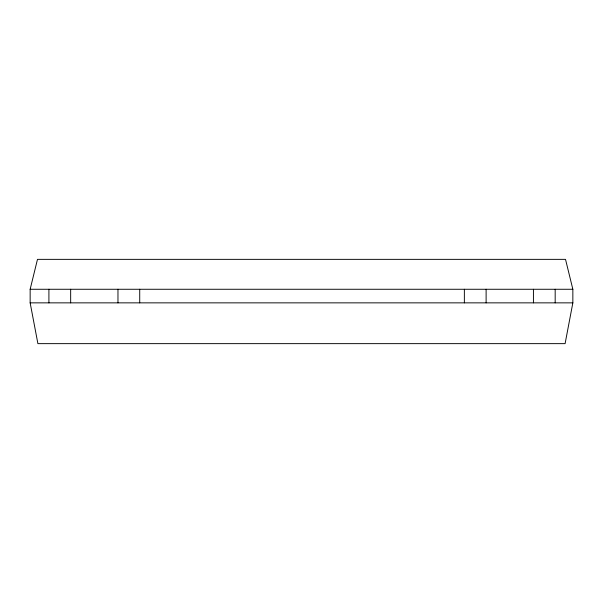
<?xml version="1.0" encoding="UTF-8"?>
<svg xmlns="http://www.w3.org/2000/svg" width="603" height="603" viewBox="0 0 603 603"><rect width="100%" height="100%" fill="white"/><g stroke="black" fill="none" stroke-linecap="round" stroke-linejoin="round"><path stroke-width="0.9" d="M572.85 302.857L565.101 343.642L37.899 343.642L30.15 302.857L30.15 289.267L37.484 259.358L565.516 259.358L572.85 289.267L572.85 302.857L30.15 302.857M30.15 289.267L572.85 289.267M555.175 289.267L555.175 302.857M533.429 289.267L533.429 302.857M486.116 289.267L486.116 302.857M464.363 289.267L464.363 302.857M139.723 289.267L139.723 302.857M117.969 289.267L117.969 302.857M70.664 289.267L70.664 302.857M48.911 289.267L48.911 302.857"/></g></svg>
